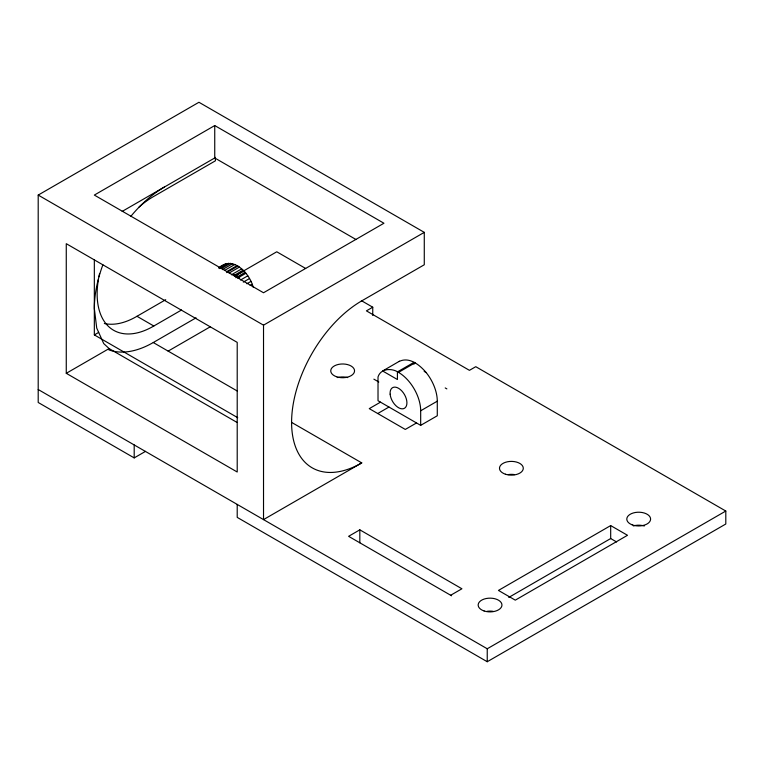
<?xml version="1.0" encoding="UTF-8"?>
<svg xmlns="http://www.w3.org/2000/svg" width="764" height="764" viewBox="0 0 764 764"><rect width="100%" height="100%" fill="white"/><g stroke="black" fill="none" stroke-linecap="round" stroke-linejoin="round"><path stroke-width="1.15" d="M399.257 361.401C409.456 356.463 419.923 365.144 426.207 372.612A31.353 18.107 60 0 1 437.285 401.186L437.285 415.769L420.678 425.357L378.018 400.728L378.018 376.929C380.711 368.238 391.951 367.923 398.502 372.374A31.353 18.107 60 0 1 420.678 410.774L420.678 425.357M38.2 195.078L198.946 102.271L424.278 232.361L424.278 264.764L361.754 300.863A99.225 57.29 -60 0 0 291.59 422.387A99.225 57.29 -60 0 0 361.754 462.898L263.523 519.606L263.523 325.168L38.2 195.078L38.2 402.475L134.197 457.903L145.532 451.352M214.741 125.554L94.335 195.078L263.523 292.755L383.939 223.241L214.741 125.554L214.741 157.967L356.081 239.562M122.192 211.399L214.741 157.967M94.335 259.645L94.335 334.909L98.671 332.397M218.724 267.925C233.001 254.87 249.723 273.483 253.228 287.254M219.411 267.772L226.593 263.628M219.249 268.594L228.484 263.265M104.324 323.487A79.38 45.83 -60 0 0 136.976 316.286L165.721 299.689M221.283 268.613L230.518 263.274M222.41 269.606L232.676 263.675M224.645 270.38L234.901 264.449M226.908 271.516L237.174 265.595M226.65 272.605L237.929 266.092M229.181 272.996L239.438 267.075M231.406 274.792L241.672 268.871M233.832 275.556L243.067 270.227L243.067 271.239L245.082 272.404L235.847 277.733M66.267 373.309L237.212 472.009L237.212 342.377L66.267 243.687L66.267 373.309L109.118 348.575L236.811 422.301M234.854 275.976L276.759 251.786L305.657 268.47M234.586 276.291L243.821 270.962M136.976 316.286L153.812 326.008L181.536 310.003M237.652 278.039L245.865 273.292M240.565 279.996L247.756 275.842M243.305 282.117L249.465 278.564M246.858 283.769L250.964 281.4M250.172 285.497L252.225 284.313M108.889 349.883A99.225 57.29 -60 0 0 153.268 342.53L196.052 317.824M168.147 351.115L210.387 326.725M263.523 325.168L424.278 232.361M372.746 315.456L372.746 307.214L366.414 310.862L469.44 370.339L475.771 366.691L725.8 511.04L725.8 524.009L487.241 661.729L237.212 517.381L237.212 504.412M399.438 361.229L382.64 370.989L397.414 379.517L397.414 371.906L414.021 362.317L414.021 364.199M398.502 372.374L415.119 362.785M380.491 402.151L369.26 408.635L405.292 429.435L416.523 422.96M377.741 413.525L388.962 407.05M420.678 410.774L437.285 401.186M450.684 595.251L461.914 588.777L359.825 529.834L348.604 536.318L451.6 595.786M610.684 525.584L498.453 590.429L515.289 600.151L627.502 535.287L610.684 525.584L610.684 538.544L508.748 597.438M38.2 389.516L487.241 648.77L725.8 511.04M446.864 388.886L445.221 387.94M361.391 300.653L372.746 307.214M373.863 379.145L378.81 382M610.684 538.544L616.615 541.972M153.268 342.53L237.146 390.948M291.724 422.463L361.754 462.898M94.335 334.909L237.738 417.698M424.173 371.371L426.207 372.612M109.118 348.575L103.732 343.58L96.722 328.09L94.335 308.503A99.225 57.29 -60 0 1 102.882 264.802M487.241 648.77L487.241 661.729M359.825 529.834L359.825 542.803M215.419 157.336L215.419 160.812L152.724 197.017A79.38 45.83 -60 0 0 139.096 206.977M134.197 444.934L134.197 457.903M508.299 474.587A11.909 6.876 0 0 1 514.459 474.587M486.974 611.343A11.909 6.876 0 0 1 493.133 611.343M633.327 525.918A11.909 6.876 0 0 1 644.319 525.985M337.612 377.578A11.909 6.876 0 0 1 347.677 377.578M233.24 274.792A11.909 6.876 60 0 1 236.754 275.699M237.489 276.119A11.909 6.876 60 0 1 239.657 277.8M223.384 265.48A24.582 14.191 60 0 1 224.883 264.373M153.812 326.008A79.38 45.83 -60 0 1 98.489 279.022M98.909 276.73A79.38 45.83 -60 0 1 99.606 273.455M130.921 216.231A99.225 57.29 -60 0 1 164.489 186.97M505.424 474.215A11.909 6.876 0 0 0 523.292 468.265A11.909 6.876 0 0 0 505.424 462.315A11.909 6.876 0 0 0 505.424 474.215M632.181 524.839A11.909 6.876 0 0 0 650.584 519.463A11.909 6.876 0 0 0 633.327 512.95A11.909 6.876 0 0 0 632.181 524.839M484.099 610.971A11.909 6.876 0 0 0 501.958 605.021A11.909 6.876 0 0 0 484.099 599.071A11.909 6.876 0 0 0 484.099 610.971M336.695 376.805A11.909 6.876 0 0 0 354.553 370.846A11.909 6.876 0 0 0 336.695 364.896A11.909 6.876 0 0 0 336.695 376.805M390.137 394.176A11.909 6.876 60 0 0 403.468 408.692A11.909 6.876 60 0 0 401.912 391.053A11.909 6.876 60 0 0 390.137 394.176"/></g></svg>
